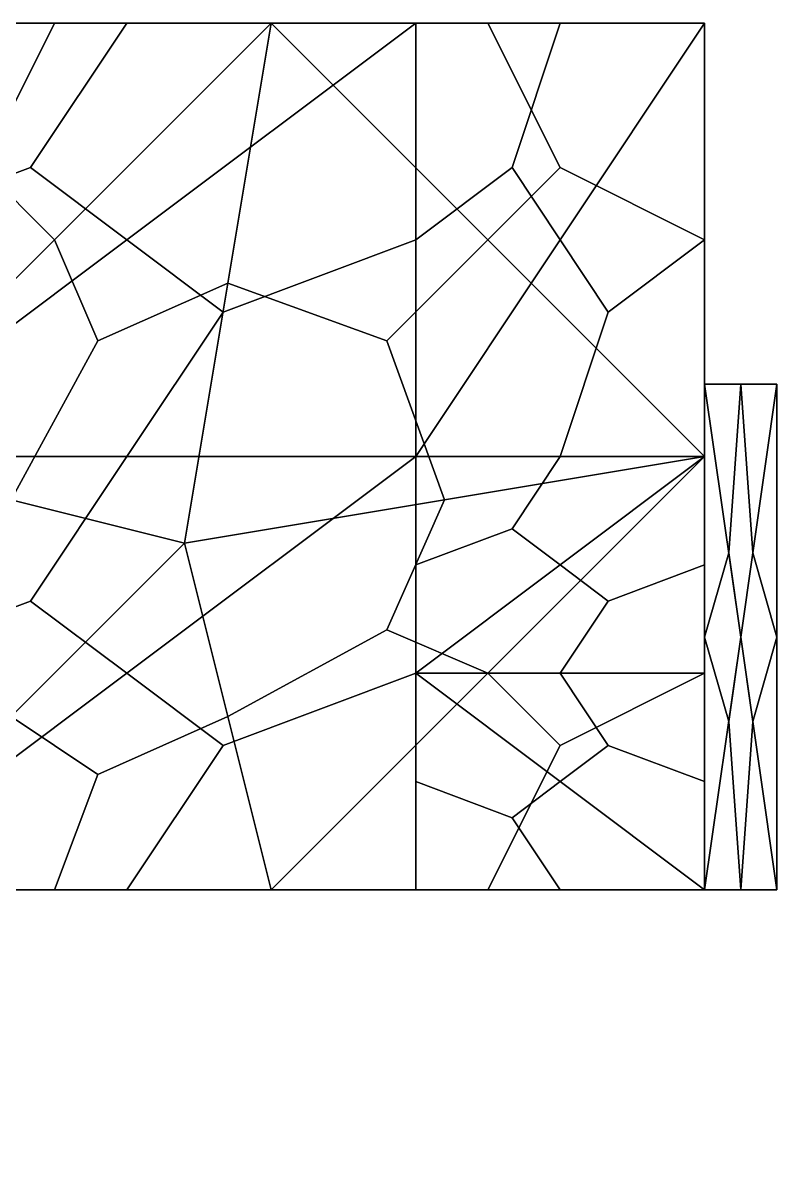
# Model space of a CAD drawing. Header units: millimetres. Extents: x -12 to 1722, y 0 to 192.
# Drawn here: x 1596.8 to 1722, y 0 to 192 of the extents above; entities that cross this region are included whole.
import ezdxf

# ---------------------------------------------------------------- set-up
doc = ezdxf.new("R2010")
doc.units = ezdxf.units.MM
doc.header["$MEASUREMENT"] = 0
doc.layers.add('Default', color=7, linetype='Continuous')

msp = doc.modelspace()

# ---------------------------------------------------------------- meshes
at = {"layer": 'Default'}
mesh = msp.add_polyface(dxfattribs=at)
corners = [(1625.14, 192, -509.07), (1595.57, 192, -491.53), (1585.71, 192, -509.69), (1595.57, 192, -527.53), (1566, 192, -417), (1566, 192, -445.5), (1592.24, 192, -445.03), (1605.35, 192, -430.55), (1566, 192, -474), (1605.35, 192, -459.05), (1634.26, 192, -334.2), (1600.13, 192, -347.1), (1588.75, 192, -370.4), (1600.13, 192, -375.6), (1566, 192, -360), (1566, 192, -388.5), (1600.13, 192, -318.6), (1588.75, 192, -332.4), (1566, 192, -303), (1566, 192, -331.5), (1566, 192, -642), (1614, 192, -642), (1622.62, 192, -618.57), (1602.93, 192, -606.86), (1637.38, 192, -263.08), (1601.69, 192, -254.54), (1589.79, 192, -270.69), (1601.69, 192, -283.04), (1566, 192, -246), (1566, 192, -274.5), (1612.54, 192, -300.09), (1639.86, 192, -571.72), (1602.93, 192, -558.86), (1590.62, 192, -586.57), (1566, 192, -546), (1566, 192, -594), (1613.79, 192, -223.69), (1602, 192, -204), (1566, 192, -162), (1566, 192, -168), (1590, 192, -166), (1602, 192, -162), (1566, 192, -174), (1602, 192, -168), (1638, 192, -162), (1610.33, 192, -542.26), (1590, 192, -194), (1566, 192, -210), (1611.95, 192, -475.72), (1614.99, 192, -398.43), (1566, 120, -642), (1614, 120, -642), (1630, 144, -642), (1614, 156, -642), (1602, 156, -162), (1590, 168, -162), (1602, 192, -162), (1566, 120, -162), (1566, 156, -162), (1609.2, 139.2, -162), (1594.8, 112.8, -162), (1566, 156, -642), (1598, 168, -642), (1614, 192, -642)]
mesh.append_faces([[corners[k] for k in face] for face in [(0, 1, 2, 3), (4, 5, 6, 7), (8, 9, 6, 5), (10, 11, 12, 13), (14, 15, 12, 11), (4, 13, 12, 15), (10, 16, 17, 11), (18, 19, 17, 16), (14, 11, 17, 19), (20, 21, 22, 23), (24, 25, 26, 27), (28, 29, 26, 25), (18, 27, 26, 29), (18, 16, 30, 27), (31, 32, 33, 23), (34, 35, 33, 32), (20, 23, 33, 35), (28, 25, 36, 37), (38, 39, 40, 41), (42, 43, 40, 39), (44, 41, 40, 43), (34, 32, 45, 3), (44, 43, 46, 37), (42, 47, 46, 43), (28, 37, 46, 47), (8, 1, 48, 9), (4, 7, 49, 13), (50, 51, 52, 53), (44, 54, 55, 56), (57, 58, 55, 54), (38, 56, 55, 58), (57, 54, 59, 60), (20, 61, 62, 63), (50, 53, 62, 61)]])
mesh = msp.add_polyface(dxfattribs=at)
corners = [(1644.71, 192, -444.1), (1605.35, 192, -430.55), (1592.24, 192, -445.03), (1605.35, 192, -459.05), (1625.14, 192, -509.07), (1667.57, 192, -509.91), (1659.95, 192, -487.97), (1634.92, 192, -476.58), (1677.35, 192, -477.42), (1639.86, 192, -571.72), (1602.93, 192, -606.86), (1622.62, 192, -618.57), (1650.93, 192, -606.86), (1662, 192, -642), (1614, 192, -642), (1638, 192, -162), (1637.69, 192, -212.54), (1661.79, 192, -218.94), (1674, 192, -196.88), (1637.38, 192, -263.08), (1673.69, 192, -247.41), (1634.26, 192, -334.2), (1635.82, 192, -298.64), (1612.54, 192, -300.09), (1600.13, 192, -318.6), (1601.69, 192, -283.04), (1632.5, 192, -540.39), (1658.33, 192, -530.51), (1674.93, 192, -541.23), (1602, 192, -204), (1613.79, 192, -223.69), (1601.69, 192, -254.54), (1670.62, 192, -598.07), (1674.93, 192, -576.11), (1672.13, 192, -317.85), (1660.54, 192, -299.59), (1673.69, 192, -282.29), (1677.35, 192, -407.67), (1662.99, 192, -383.18), (1639.48, 192, -389.15), (1672.13, 192, -352.73), (1595.57, 192, -527.53), (1610.33, 192, -542.26), (1602.93, 192, -558.86), (1611.95, 192, -475.72), (1595.57, 192, -491.53), (1600.13, 192, -375.6), (1614.99, 192, -398.43), (1623.6, 105.6, -162), (1630.8, 148.8, -162), (1657.2, 139.2, -162), (1666.8, 112.8, -162), (1674, 156, -162), (1662, 120, -642), (1662, 156, -642), (1630, 144, -642), (1614, 120, -642), (1614, 156, -642), (1662, 120, -681), (1662, 144, -694), (1662, 156, -681), (1662, 120, -720), (1662, 156, -720), (1662, 192, -720), (1609.2, 139.2, -162), (1602, 156, -162), (1594.8, 112.8, -162), (1614, 192, -642), (1598, 168, -642)]
mesh.append_faces([[corners[k] for k in face] for face in [(0, 1, 2, 3), (4, 5, 6, 7), (0, 7, 6, 8), (9, 10, 11, 12), (13, 12, 11, 14), (15, 16, 17, 18), (19, 20, 17, 16), (21, 22, 23, 24), (19, 25, 23, 22), (4, 26, 27, 5), (9, 28, 27, 26), (15, 29, 30, 16), (19, 16, 30, 31), (9, 12, 32, 33), (21, 34, 35, 22), (19, 22, 35, 36), (0, 37, 38, 39), (21, 39, 38, 40), (4, 41, 42, 26), (9, 26, 42, 43), (0, 3, 44, 7), (4, 7, 44, 45), (21, 46, 47, 39), (0, 39, 47, 1), (48, 49, 50, 51), (15, 52, 50, 49), (53, 54, 55, 56), (13, 57, 55, 54), (53, 58, 59, 60), (61, 62, 59, 58), (63, 60, 59, 62), (15, 49, 64, 65), (48, 66, 64, 49), (13, 67, 68, 57)]])
mesh = msp.add_polyface(dxfattribs=at)
corners = [(1710, 192, -301.5), (1672.13, 192, -317.85), (1684.75, 192, -335.65), (1710, 192, -336.38), (1634.26, 192, -334.2), (1672.13, 192, -352.73), (1710, 192, -371.25), (1662, 192, -720), (1686, 192, -685.12), (1678, 192, -670.75), (1662, 192, -681), (1710, 192, -650.25), (1686, 192, -646.12), (1662, 192, -642), (1677.35, 192, -407.67), (1688.24, 192, -418.78), (1710, 192, -406.12), (1644.71, 192, -444.1), (1677.35, 192, -442.55), (1710, 192, -441), (1694, 192, -696.75), (1710, 192, -685.12), (1686, 192, -720), (1710, 192, -720), (1710, 192, -510.75), (1677.35, 192, -477.42), (1659.95, 192, -487.97), (1667.57, 192, -509.91), (1710, 192, -231.75), (1674, 192, -196.88), (1661.79, 192, -218.94), (1673.69, 192, -247.41), (1685.79, 192, -265.44), (1710, 192, -266.62), (1637.38, 192, -263.08), (1673.69, 192, -282.29), (1658.33, 192, -530.51), (1674.93, 192, -541.23), (1710, 192, -580.5), (1674.93, 192, -576.11), (1670.62, 192, -598.07), (1686, 192, -611.25), (1650.93, 192, -606.86), (1710, 192, -162), (1674, 192, -162), (1686, 192, -185.25), (1710, 192, -196.88), (1638, 192, -162), (1660.54, 192, -299.59), (1662.99, 192, -383.18), (1688.24, 192, -465.28), (1710, 192, -475.88), (1694, 192, -624.25), (1710, 192, -615.38), (1710, 192, -545.62), (1686.62, 192, -554.32), (1639.86, 192, -571.72)]
mesh.append_faces([[corners[k] for k in face] for face in [(0, 1, 2, 3), (4, 5, 2, 1), (6, 3, 2, 5), (7, 8, 9, 10), (11, 12, 9, 8), (13, 10, 9, 12), (6, 14, 15, 16), (17, 18, 15, 14), (19, 16, 15, 18), (11, 8, 20, 21), (7, 22, 20, 8), (23, 21, 20, 22), (24, 25, 26, 27), (28, 29, 30, 31), (28, 31, 32, 33), (34, 35, 32, 31), (0, 33, 32, 35), (24, 27, 36, 37), (38, 39, 40, 41), (13, 41, 40, 42), (43, 44, 45, 46), (47, 29, 45, 44), (28, 46, 45, 29), (0, 35, 48, 1), (6, 5, 49, 14), (17, 25, 50, 18), (24, 51, 50, 25), (19, 18, 50, 51), (13, 12, 52, 41), (11, 53, 52, 12), (38, 41, 52, 53), (38, 54, 55, 39), (24, 37, 55, 54), (56, 39, 55, 37)]])
mesh = msp.add_polyface(dxfattribs=at)
corners = [(1710, 120, -720), (1686, 120, -720), (1678, 108, -707), (1686, 102, -700.5), (1662, 120, -720), (1662, 102, -700.5), (1710, 120, -162), (1666.8, 112.8, -162), (1657.2, 139.2, -162), (1674, 156, -162), (1710, 116.57, -621.96), (1710, 154.29, -601.23), (1710, 166.86, -617.57), (1710, 154.29, -636.11), (1710, 192, -580.5), (1710, 192, -615.38), (1710, 192, -650.25), (1710, 132, -240), (1710, 132, -285), (1710, 118, -285), (1710, 111, -262.5), (1710, 132, -330), (1710, 111, -307.5), (1710, 192, -510.75), (1710, 162, -525.38), (1710, 152, -510.25), (1710, 162, -495.38), (1710, 132, -540), (1710, 132, -510), (1710, 132, -480), (1662, 192, -720), (1662, 156, -720), (1678, 168, -720), (1686, 192, -720), (1686, 156, -720), (1710, 192, -720), (1710, 162, -235.88), (1710, 172, -257.75), (1710, 162, -270.75), (1710, 192, -231.75), (1710, 192, -266.62), (1710, 192, -301.5), (1710, 152, -290.5), (1710, 162, -315.75), (1710, 192, -441), (1710, 192, -475.88), (1710, 172, -477.25), (1710, 162, -460.5), (1694, 144, -720), (1710, 156, -720), (1662, 120, -642), (1662, 102, -661.5), (1662, 108, -681), (1662, 120, -681), (1662, 156, -681), (1662, 168, -668), (1662, 156, -642), (1662, 192, -681), (1662, 192, -642), (1686, 168, -162), (1710, 156, -162), (1638, 192, -162), (1674, 192, -162), (1710, 192, -162)]
mesh.append_faces([[corners[k] for k in face] for face in [(0, 1, 2, 3), (4, 5, 2, 1), (6, 7, 8, 9), (10, 11, 12, 13), (14, 15, 12, 11), (16, 13, 12, 15), (17, 18, 19, 20), (21, 22, 19, 18), (23, 24, 25, 26), (27, 28, 25, 24), (29, 26, 25, 28), (30, 31, 32, 33), (4, 34, 32, 31), (35, 33, 32, 34), (17, 36, 37, 38), (39, 40, 37, 36), (41, 38, 37, 40), (17, 38, 42, 18), (41, 43, 42, 38), (21, 18, 42, 43), (44, 45, 46, 47), (23, 26, 46, 45), (29, 47, 46, 26), (35, 34, 48, 49), (4, 1, 48, 34), (0, 49, 48, 1), (50, 51, 52, 53), (4, 53, 52, 5), (50, 54, 55, 56), (30, 57, 55, 54), (58, 56, 55, 57), (6, 9, 59, 60), (61, 62, 59, 9), (63, 60, 59, 62)]])
mesh = msp.add_polyface(dxfattribs=at)
corners = [(1710, 132, -330), (1710, 162, -315.75), (1710, 172, -334.25), (1710, 162, -350.62), (1710, 192, -301.5), (1710, 192, -336.38), (1710, 192, -371.25), (1710, 192, -441), (1710, 162, -460.5), (1710, 152, -437), (1710, 162, -415.5), (1710, 132, -480), (1710, 132, -435), (1710, 132, -390), (1710, 192, -231.75), (1710, 162, -205.88), (1710, 172, -191.25), (1710, 192, -196.88), (1710, 132, -180), (1710, 162, -171), (1710, 192, -162), (1710, 120, -720), (1710, 118.29, -670.98), (1710, 142.86, -664.07), (1710, 156, -685.12), (1710, 116.57, -621.96), (1710, 154.29, -636.11), (1710, 192, -650.25), (1710, 120, -162), (1710, 156, -162), (1710, 148, -168), (1710, 126, -171), (1710, 172, -400.75), (1710, 192, -406.12), (1710, 162, -380.62), (1710, 192, -510.75), (1710, 192, -545.62), (1710, 172, -543.75), (1710, 162, -525.38), (1710, 192, -580.5), (1710, 162, -560.25), (1710, 132, -540), (1710, 132, -360), (1710, 152, -363.75), (1710, 146.86, -580.82), (1710, 124.29, -580.98), (1710, 154.29, -601.23), (1710, 132, -240), (1710, 132, -210), (1710, 152, -217.25), (1710, 162, -235.88), (1710, 168, -696.75), (1710, 156, -720), (1710, 192, -685.12), (1710, 192, -720), (1722, 132, -180), (1716, 132, -180), (1718, 132, -200), (1722, 132, -210)]
mesh.append_faces([[corners[k] for k in face] for face in [(0, 1, 2, 3), (4, 5, 2, 1), (6, 3, 2, 5), (7, 8, 9, 10), (11, 12, 9, 8), (13, 10, 9, 12), (14, 15, 16, 17), (18, 19, 16, 15), (20, 17, 16, 19), (21, 22, 23, 24), (25, 26, 23, 22), (27, 24, 23, 26), (28, 29, 30, 31), (20, 19, 30, 29), (18, 31, 30, 19), (7, 10, 32, 33), (13, 34, 32, 10), (6, 33, 32, 34), (35, 36, 37, 38), (39, 40, 37, 36), (41, 38, 37, 40), (13, 42, 43, 34), (0, 3, 43, 42), (6, 34, 43, 3), (41, 40, 44, 45), (39, 46, 44, 40), (25, 45, 44, 46), (47, 48, 49, 50), (18, 15, 49, 48), (14, 50, 49, 15), (21, 24, 51, 52), (27, 53, 51, 24), (54, 52, 51, 53), (55, 56, 57, 58)]])
mesh = msp.add_polyface(dxfattribs=at)
corners = [(1710, 84, -681), (1710, 102, -700.5), (1694, 96, -694), (1686, 84, -681), (1710, 120, -720), (1686, 102, -700.5), (1662, 84, -681), (1678, 108, -707), (1662, 102, -700.5), (1694, 72, -668), (1710, 66, -661.5), (1686, 66, -661.5), (1662, 66, -661.5), (1678, 60, -655), (1710, 90, -285), (1710, 111, -262.5), (1710, 118, -285), (1710, 111, -307.5), (1710, 48, -480), (1710, 48, -435), (1710, 76, -450), (1710, 90, -480), (1710, 48, -390), (1710, 90, -435), (1710, 132, -480), (1710, 120, -162), (1674, 84, -162), (1657.2, 91.2, -162), (1666.8, 112.8, -162), (1710, 116.57, -621.96), (1710, 82.29, -631.98), (1710, 70.86, -601.32), (1710, 82.29, -580.98), (1710, 84, -162), (1686, 72, -162), (1710, 98.86, -567.32), (1710, 124.29, -580.98), (1710, 48, -540), (1710, 90, -540), (1710, 48, -180), (1710, 84, -171), (1710, 100, -174), (1710, 90, -180), (1710, 126, -171), (1710, 90, -390), (1710, 104, -420), (1710, 69, -307.5), (1710, 62, -285), (1710, 69, -262.5), (1710, 100.29, -651.48), (1710, 106.86, -674.32), (1710, 118.29, -670.98), (1710, 48, -330), (1710, 90, -315), (1710, 90, -330), (1710, 132, -330), (1710, 48, -171), (1710, 72, -168), (1710, 48, -162), (1710, 90, -255), (1710, 48, -240), (1710, 90, -240), (1710, 132, -240), (1710, 48, -642), (1710, 82.86, -648.32)]
mesh.append_faces([[corners[k] for k in face] for face in [(0, 1, 2, 3), (4, 5, 2, 1), (6, 3, 2, 5), (6, 5, 7, 8), (0, 3, 9, 10), (6, 11, 9, 3), (6, 12, 13, 11), (14, 15, 16, 17), (18, 19, 20, 21), (22, 23, 20, 19), (24, 21, 20, 23), (25, 26, 27, 28), (29, 30, 31, 32), (25, 33, 34, 26), (29, 32, 35, 36), (37, 38, 35, 32), (39, 40, 41, 42), (25, 43, 41, 40), (22, 44, 45, 23), (14, 46, 47, 48), (0, 49, 50, 1), (29, 51, 50, 49), (52, 46, 53, 54), (14, 17, 53, 46), (55, 54, 53, 17), (39, 56, 57, 40), (58, 33, 57, 56), (25, 40, 57, 33), (14, 48, 59, 15), (60, 61, 59, 48), (62, 15, 59, 61), (63, 30, 64, 10), (29, 49, 64, 30), (0, 10, 64, 49)]])
mesh = msp.add_polyface(dxfattribs=at)
corners = [(1722, 90, -483), (1722, 108, -495), (1722, 102, -499), (1722, 90, -495), (1722, 90, -507), (1722, 108, -507), (1722, 90, -213), (1722, 108, -225), (1722, 102, -229), (1722, 90, -225), (1722, 90, -237), (1722, 108, -237), (1722, 90, -513), (1722, 108, -525), (1722, 102, -529), (1722, 90, -525), (1722, 90, -537), (1722, 108, -537), (1722, 90, -183), (1722, 108, -195), (1722, 102, -199), (1722, 90, -195), (1722, 90, -207), (1722, 108, -207), (1722, 90, -333), (1722, 108, -345), (1722, 102, -349), (1722, 90, -345), (1722, 90, -357), (1722, 108, -357), (1722, 90, -363), (1722, 108, -375), (1722, 102, -379), (1722, 90, -375), (1722, 90, -387), (1722, 108, -387), (1722, 69, -481.5), (1722, 90, -481), (1722, 111, -481.5), (1722, 111, -238.5), (1722, 90, -239), (1722, 69, -238.5), (1722, 69, -331.5), (1722, 90, -331), (1722, 111, -331.5), (1722, 111, -538.5), (1722, 90, -539), (1722, 69, -538.5), (1722, 69, -181.5), (1722, 90, -181), (1722, 111, -181.5), (1722, 76, -190), (1722, 69, -193.5), (1722, 76, -230), (1722, 69, -226.5), (1722, 111, -388.5), (1722, 90, -389), (1722, 69, -388.5), (1710, 48, -180), (1710, 90, -180), (1714, 104, -180), (1716, 90, -180), (1710, 48, -390), (1716, 90, -390), (1714, 104, -390), (1710, 90, -390), (1722, 132, -330), (1722, 90, -330), (1718, 76, -330), (1716, 90, -330), (1722, 132, -480), (1722, 90, -480), (1718, 76, -480), (1716, 90, -480), (1722, 48, -540), (1722, 90, -540), (1718, 104, -540), (1716, 90, -540), (1722, 132, -240), (1716, 90, -240), (1718, 76, -240), (1722, 90, -240), (1710, 48, -330), (1710, 90, -330), (1714, 104, -330), (1722, 132, -390), (1718, 76, -390), (1722, 90, -390), (1710, 48, -480), (1710, 90, -480), (1714, 104, -480), (1710, 48, -240), (1714, 104, -240), (1710, 90, -240), (1722, 132, -180), (1722, 90, -180), (1718, 76, -180), (1710, 132, -540), (1710, 90, -540), (1714, 76, -540)]
mesh.append_faces([[corners[k] for k in face] for face in [(0, 1, 2, 3), (4, 3, 2, 5), (6, 7, 8, 9), (10, 9, 8, 11), (12, 13, 14, 15), (16, 15, 14, 17), (18, 19, 20, 21), (22, 21, 20, 23), (24, 25, 26, 27), (28, 27, 26, 29), (30, 31, 32, 33), (34, 33, 32, 35), (0, 36, 37, 38), (10, 39, 40, 41), (24, 42, 43, 44), (16, 45, 46, 47), (18, 48, 49, 50), (18, 21, 51, 48), (22, 52, 51, 21), (6, 9, 53, 54), (10, 41, 53, 9), (34, 55, 56, 57), (58, 59, 60, 61), (62, 63, 64, 65), (66, 67, 68, 69), (70, 71, 72, 73), (74, 75, 76, 77), (78, 79, 80, 81), (82, 83, 84, 69), (85, 63, 86, 87), (88, 89, 90, 73), (91, 79, 92, 93), (94, 95, 96, 61), (97, 98, 99, 77)]])
mesh = msp.add_polyface(dxfattribs=at)
corners = [(1722, 126, -507), (1722, 108, -495), (1722, 114, -491), (1722, 126, -495), (1722, 126, -483), (1722, 108, -483), (1722, 126, -237), (1722, 108, -225), (1722, 114, -221), (1722, 126, -225), (1722, 126, -213), (1722, 108, -213), (1722, 126, -207), (1722, 108, -195), (1722, 114, -191), (1722, 126, -195), (1722, 126, -183), (1722, 108, -183), (1722, 126, -357), (1722, 108, -345), (1722, 114, -341), (1722, 126, -345), (1722, 126, -333), (1722, 108, -333), (1722, 126, -537), (1722, 108, -525), (1722, 114, -521), (1722, 126, -525), (1722, 126, -513), (1722, 108, -513), (1722, 126, -387), (1722, 108, -375), (1722, 114, -371), (1722, 126, -375), (1722, 126, -363), (1722, 108, -363), (1722, 126, -360), (1722, 114, -359), (1722, 108, -357), (1722, 108, -360), (1722, 126, -210), (1722, 114, -209), (1722, 108, -207), (1722, 102, -361), (1722, 102, -211), (1722, 108, -210), (1710, 132, -540), (1710, 124.29, -580.98), (1710, 98.86, -567.32), (1710, 90, -540), (1710, 132, -180), (1710, 90, -180), (1710, 100, -174), (1710, 126, -171), (1710, 132, -390), (1710, 132, -435), (1710, 104, -420), (1710, 90, -390), (1710, 132, -480), (1710, 90, -435), (1710, 120, -720), (1710, 102, -700.5), (1710, 106.86, -674.32), (1710, 118.29, -670.98), (1722, 132, -180), (1716, 90, -180), (1714, 104, -180), (1716, 132, -180), (1722, 132, -390), (1716, 132, -390), (1714, 104, -390), (1716, 90, -390), (1716, 90, -540), (1718, 104, -540), (1716, 132, -540), (1722, 132, -540), (1722, 90, -540), (1710, 132, -330), (1716, 132, -330), (1714, 104, -330), (1710, 90, -330), (1722, 132, -330), (1716, 90, -330), (1722, 132, -480), (1716, 90, -480), (1714, 104, -480), (1716, 132, -480), (1710, 90, -480), (1710, 132, -240), (1710, 90, -240), (1714, 104, -240), (1716, 132, -240), (1722, 132, -240), (1716, 90, -240)]
mesh.append_faces([[corners[k] for k in face] for face in [(0, 1, 2, 3), (4, 3, 2, 5), (6, 7, 8, 9), (10, 9, 8, 11), (12, 13, 14, 15), (16, 15, 14, 17), (18, 19, 20, 21), (22, 21, 20, 23), (24, 25, 26, 27), (28, 27, 26, 29), (30, 31, 32, 33), (34, 33, 32, 35), (18, 36, 37, 38), (34, 39, 37, 36), (12, 40, 41, 42), (34, 35, 43, 39), (10, 11, 44, 45), (46, 47, 48, 49), (50, 51, 52, 53), (54, 55, 56, 57), (58, 59, 56, 55), (60, 61, 62, 63), (64, 65, 66, 67), (50, 67, 66, 51), (68, 69, 70, 71), (54, 57, 70, 69), (46, 72, 73, 74), (75, 74, 73, 76), (77, 78, 79, 80), (81, 82, 79, 78), (83, 84, 85, 86), (58, 86, 85, 87), (88, 89, 90, 91), (92, 91, 90, 93)]])
mesh = msp.add_polyface(dxfattribs=at)
corners = [(1722, 132, -480), (1722, 129, -493.5), (1722, 128, -490), (1722, 129, -481.5), (1722, 132, -330), (1722, 129, -343.5), (1722, 128, -340), (1722, 129, -331.5), (1722, 132, -360), (1722, 130, -359), (1722, 132, -390), (1722, 129, -373.5), (1722, 132, -540), (1722, 129, -538.5), (1722, 128, -530), (1722, 129, -526.5), (1722, 128, -520), (1722, 129, -523.5), (1722, 129, -388.5), (1722, 128, -380), (1722, 129, -376.5), (1722, 126, -207), (1722, 129, -193.5), (1722, 130, -209), (1722, 129, -223.5), (1722, 132, -180), (1722, 132, -210), (1722, 132, -240), (1722, 129, -238.5), (1722, 128, -230), (1722, 129, -226.5), (1722, 128, -370), (1722, 128, -190), (1722, 129, -181.5), (1722, 128, -220), (1722, 126, -507), (1722, 130, -509), (1722, 132, -510), (1716, 132, -510), (1714, 132, -520), (1716, 132, -540), (1710, 132, -480), (1710, 132, -510), (1710, 132, -540), (1718, 132, -500), (1716, 132, -480), (1722, 132, -510), (1716, 132, -360), (1714, 132, -370), (1716, 132, -390), (1710, 132, -330), (1710, 132, -360), (1710, 132, -390), (1716, 132, -210), (1714, 132, -220), (1716, 132, -240), (1710, 132, -180), (1710, 132, -210), (1710, 132, -240), (1718, 132, -350), (1716, 132, -330), (1722, 132, -360), (1718, 132, -200), (1716, 132, -180), (1722, 132, -210)]
mesh.append_faces([[corners[k] for k in face] for face in [(0, 1, 2, 3), (4, 5, 6, 7), (4, 8, 9, 5), (10, 11, 9, 8), (12, 13, 14, 15), (12, 15, 16, 17), (10, 18, 19, 20), (21, 22, 23, 24), (25, 26, 23, 22), (27, 24, 23, 26), (27, 28, 29, 30), (10, 20, 31, 11), (25, 22, 32, 33), (27, 30, 34, 24), (35, 1, 36, 17), (0, 37, 36, 1), (12, 17, 36, 37), (12, 38, 39, 40), (41, 42, 39, 38), (43, 40, 39, 42), (41, 38, 44, 45), (12, 46, 44, 38), (0, 45, 44, 46), (10, 47, 48, 49), (50, 51, 48, 47), (52, 49, 48, 51), (27, 53, 54, 55), (56, 57, 54, 53), (58, 55, 54, 57), (50, 47, 59, 60), (10, 61, 59, 47), (4, 60, 59, 61), (56, 53, 62, 63), (27, 64, 62, 53)]])
mesh = msp.add_polyface(dxfattribs=at)
corners = [(1722, 90, -483), (1722, 108, -483), (1722, 114, -491), (1722, 108, -495), (1722, 90, -213), (1722, 108, -213), (1722, 114, -221), (1722, 108, -225), (1722, 90, -183), (1722, 108, -183), (1722, 114, -191), (1722, 108, -195), (1722, 126, -507), (1722, 108, -507), (1722, 102, -499), (1722, 90, -333), (1722, 108, -333), (1722, 114, -341), (1722, 108, -345), (1722, 126, -237), (1722, 108, -237), (1722, 102, -229), (1722, 126, -537), (1722, 108, -537), (1722, 102, -529), (1722, 108, -525), (1722, 126, -207), (1722, 108, -207), (1722, 102, -199), (1722, 126, -357), (1722, 108, -357), (1722, 102, -349), (1722, 90, -513), (1722, 108, -513), (1722, 114, -521), (1722, 126, -387), (1722, 108, -387), (1722, 102, -379), (1722, 108, -375), (1722, 90, -363), (1722, 108, -363), (1722, 114, -371), (1722, 132, -480), (1722, 111, -481.5), (1722, 90, -481), (1722, 90, -480), (1722, 111, -181.5), (1722, 116, -182), (1722, 90, -357), (1722, 114, -359), (1722, 108, -360), (1722, 90, -537), (1722, 116, -538), (1722, 111, -538.5), (1722, 132, -240), (1722, 90, -240), (1722, 90, -239), (1722, 111, -238.5), (1722, 132, -330), (1722, 111, -331.5), (1722, 90, -331), (1722, 90, -330), (1722, 116, -482), (1722, 132, -540), (1722, 90, -540), (1722, 90, -539), (1722, 90, -237), (1722, 116, -238), (1722, 90, -510), (1722, 102, -511), (1722, 90, -507), (1722, 108, -510), (1722, 126, -513), (1722, 132, -180), (1722, 90, -181), (1722, 90, -180), (1722, 90, -207), (1722, 114, -209), (1722, 108, -210), (1722, 116, -332), (1722, 90, -387), (1722, 116, -388), (1722, 111, -388.5), (1722, 114, -509), (1722, 90, -360), (1722, 102, -361), (1722, 90, -210), (1722, 102, -211), (1722, 132, -390), (1722, 90, -390), (1722, 90, -389)]
mesh.append_faces([[corners[k] for k in face] for face in [(0, 1, 2, 3), (4, 5, 6, 7), (8, 9, 10, 11), (12, 13, 14, 3), (15, 16, 17, 18), (19, 20, 21, 7), (22, 23, 24, 25), (26, 27, 28, 11), (29, 30, 31, 18), (32, 33, 34, 25), (35, 36, 37, 38), (39, 40, 41, 38), (42, 43, 44, 45), (8, 46, 47, 9), (48, 30, 49, 50), (51, 23, 52, 53), (54, 55, 56, 57), (58, 59, 60, 61), (0, 43, 62, 1), (63, 64, 65, 53), (66, 20, 67, 57), (32, 68, 69, 33), (70, 71, 69, 68), (72, 33, 69, 71), (73, 46, 74, 75), (76, 27, 77, 78), (15, 59, 79, 16), (80, 36, 81, 82), (70, 13, 83, 71), (39, 84, 85, 40), (48, 50, 85, 84), (4, 86, 87, 5), (76, 78, 87, 86), (88, 89, 90, 82)]])
mesh = msp.add_polyface(dxfattribs=at)
corners = [(1722, 132, -180), (1722, 129, -181.5), (1722, 116, -182), (1722, 111, -181.5), (1722, 126, -183), (1722, 108, -183), (1722, 126, -507), (1722, 126, -495), (1722, 128, -490), (1722, 129, -493.5), (1722, 126, -483), (1722, 129, -481.5), (1722, 126, -357), (1722, 126, -345), (1722, 128, -340), (1722, 129, -343.5), (1722, 126, -333), (1722, 129, -331.5), (1722, 132, -540), (1722, 111, -538.5), (1722, 116, -538), (1722, 129, -538.5), (1722, 126, -537), (1722, 108, -537), (1722, 130, -359), (1722, 129, -373.5), (1722, 126, -513), (1722, 129, -526.5), (1722, 128, -530), (1722, 126, -525), (1722, 132, -480), (1722, 116, -482), (1722, 111, -481.5), (1722, 108, -483), (1722, 129, -523.5), (1722, 128, -520), (1722, 126, -510), (1722, 126, -363), (1722, 129, -376.5), (1722, 128, -380), (1722, 126, -375), (1722, 126, -387), (1722, 129, -388.5), (1722, 126, -213), (1722, 129, -226.5), (1722, 128, -230), (1722, 126, -225), (1722, 126, -237), (1722, 129, -238.5), (1722, 116, -238), (1722, 108, -237), (1722, 132, -240), (1722, 111, -238.5), (1722, 108, -210), (1722, 114, -209), (1722, 126, -210), (1722, 132, -330), (1722, 116, -332), (1722, 111, -331.5), (1722, 108, -333), (1722, 128, -370), (1722, 126, -360), (1722, 132, -390), (1722, 111, -388.5), (1722, 116, -388), (1722, 108, -387), (1722, 126, -207), (1722, 126, -195), (1722, 128, -190), (1722, 129, -193.5), (1722, 129, -223.5), (1722, 128, -220), (1722, 114, -509), (1722, 108, -507), (1722, 108, -510)]
mesh.append_faces([[corners[k] for k in face] for face in [(0, 1, 2, 3), (4, 5, 2, 1), (6, 7, 8, 9), (10, 11, 8, 7), (12, 13, 14, 15), (16, 17, 14, 13), (18, 19, 20, 21), (22, 21, 20, 23), (12, 15, 24, 25), (26, 27, 28, 29), (22, 29, 28, 21), (30, 11, 31, 32), (10, 33, 31, 11), (6, 34, 35, 36), (26, 36, 35, 27), (37, 38, 39, 40), (41, 40, 39, 42), (43, 44, 45, 46), (47, 46, 45, 48), (47, 48, 49, 50), (51, 52, 49, 48), (43, 53, 54, 55), (56, 17, 57, 58), (16, 59, 57, 17), (12, 25, 60, 61), (37, 61, 60, 38), (62, 63, 64, 42), (41, 42, 64, 65), (66, 67, 68, 69), (4, 1, 68, 67), (66, 70, 71, 55), (43, 55, 71, 44), (6, 36, 72, 73), (26, 74, 72, 36)]])
mesh = msp.add_polyface(dxfattribs=at)
corners = [(1566, 48, -417), (1616.58, 48, -425.87), (1621.54, 48, -445.25), (1598.73, 48, -450.51), (1566, 48, -303), (1600.12, 48, -322.51), (1588.75, 48, -335.01), (1566, 48, -331.5), (1634.25, 48, -342.02), (1600.12, 48, -351.01), (1566, 48, -360), (1566, 48, -246), (1566, 48, -210), (1590, 48, -194), (1602, 48, -204), (1566, 48, -174), (1602, 48, -168), (1638, 48, -162), (1600.99, 48, -286.38), (1612.08, 48, -304.92), (1635.12, 48, -305.89), (1635.98, 48, -269.76), (1589.33, 48, -272.92), (1600.99, 48, -257.88), (1566, 48, -274.5), (1566, 48, -642), (1602.62, 48, -611.05), (1622.41, 48, -621.37), (1614, 48, -642), (1622.47, 48, -378.92), (1616.58, 48, -397.37), (1631.45, 48, -484.02), (1598.73, 48, -479.01), (1587.82, 48, -458.34), (1566, 48, -546), (1598.73, 48, -515.01), (1612.23, 48, -536.71), (1602.62, 48, -563.05), (1635.35, 48, -532.06), (1566, 48, -388.5), (1599.72, 48, -403.91), (1590.41, 48, -589.37), (1566, 48, -594), (1639.24, 48, -580.1), (1587.82, 48, -501.34), (1613.33, 48, -225.92), (1590, 48, -166), (1602, 48, -162), (1566, 48, -168), (1566, 48, -162), (1630, 72, -642), (1614, 84, -642), (1623.6, 105.6, -162), (1594.8, 76.8, -162), (1585.2, 91.2, -162), (1594.8, 112.8, -162), (1566, 120, -642), (1566, 84, -642), (1598, 96, -642), (1614, 120, -642), (1609.2, 67.2, -162), (1630.8, 76.8, -162)]
mesh.append_faces([[corners[k] for k in face] for face in [(0, 1, 2, 3), (4, 5, 6, 7), (8, 9, 6, 5), (10, 7, 6, 9), (11, 12, 13, 14), (15, 16, 13, 12), (17, 14, 13, 16), (4, 18, 19, 5), (8, 5, 19, 20), (21, 18, 22, 23), (4, 24, 22, 18), (11, 23, 22, 24), (25, 26, 27, 28), (10, 9, 29, 30), (31, 32, 33, 3), (34, 35, 36, 37), (31, 38, 36, 35), (0, 39, 40, 1), (10, 30, 40, 39), (34, 37, 41, 42), (43, 26, 41, 37), (25, 42, 41, 26), (31, 35, 44, 32), (11, 14, 45, 23), (17, 16, 46, 47), (15, 48, 46, 16), (49, 47, 46, 48), (25, 28, 50, 51), (52, 53, 54, 55), (56, 57, 58, 59), (25, 51, 58, 57), (49, 53, 60, 47), (52, 61, 60, 53), (17, 47, 60, 61)]])
mesh = msp.add_polyface(dxfattribs=at)
corners = [(1635.98, 48, -269.76), (1636.99, 48, -215.88), (1661.33, 48, -223.92), (1672.99, 48, -254.88), (1638, 48, -162), (1674, 48, -201), (1631.45, 48, -484.02), (1598.73, 48, -450.51), (1621.54, 48, -445.25), (1649.31, 48, -459.38), (1667.17, 48, -434.73), (1616.58, 48, -425.87), (1635.12, 48, -305.89), (1612.08, 48, -304.92), (1600.99, 48, -286.38), (1662, 48, -642), (1650.62, 48, -611.05), (1670.41, 48, -621.37), (1686, 48, -642), (1639.24, 48, -580.1), (1674.62, 48, -611.05), (1614, 48, -642), (1622.41, 48, -621.37), (1602.62, 48, -611.05), (1674, 48, -171), (1686, 48, -194), (1635.35, 48, -532.06), (1660.23, 48, -534.71), (1674.62, 48, -560.05), (1670.73, 48, -512.01), (1634.25, 48, -342.02), (1650.71, 48, -388.38), (1622.47, 48, -378.92), (1600.12, 48, -351.01), (1616.58, 48, -397.37), (1660.08, 48, -313.92), (1672.12, 48, -336.01), (1672.99, 48, -299.88), (1602.62, 48, -563.05), (1612.23, 48, -536.71), (1599.72, 48, -403.91), (1670.73, 48, -482.01), (1683.82, 48, -501.34), (1669.54, 48, -466.25), (1613.33, 48, -225.92), (1602, 48, -204), (1600.99, 48, -257.88), (1672.12, 48, -366.01), (1670.47, 48, -388.92), (1685.33, 48, -279.92), (1684.75, 48, -354.01), (1662, 84, -642), (1630, 72, -642), (1662, 120, -642), (1614, 84, -642), (1630.8, 76.8, -162), (1657.2, 91.2, -162), (1674, 84, -162), (1623.6, 105.6, -162), (1666.8, 112.8, -162), (1614, 120, -642), (1598, 96, -642), (1662, 84, -681), (1662, 102, -700.5), (1662, 108, -681), (1662, 102, -661.5), (1662, 84, -655), (1662, 66, -661.5)]
mesh.append_faces([[corners[k] for k in face] for face in [(0, 1, 2, 3), (4, 5, 2, 1), (6, 7, 8, 9), (10, 9, 8, 11), (0, 12, 13, 14), (15, 16, 17, 18), (19, 20, 17, 16), (15, 21, 22, 16), (19, 16, 22, 23), (4, 24, 25, 5), (19, 26, 27, 28), (6, 29, 27, 26), (30, 31, 32, 33), (10, 34, 32, 31), (30, 12, 35, 36), (0, 37, 35, 12), (19, 38, 39, 26), (10, 11, 40, 34), (6, 41, 42, 29), (6, 9, 43, 41), (4, 1, 44, 45), (0, 46, 44, 1), (30, 47, 48, 31), (0, 3, 49, 37), (30, 36, 50, 47), (15, 51, 52, 21), (53, 54, 52, 51), (4, 55, 56, 57), (58, 59, 56, 55), (53, 60, 61, 54), (62, 63, 64, 65), (62, 65, 66, 67), (53, 51, 66, 65), (15, 67, 66, 51)]])
mesh = msp.add_polyface(dxfattribs=at)
corners = [(1722, 48, -390), (1722, 69, -376.5), (1722, 76, -380), (1722, 69, -388.5), (1722, 48, -240), (1722, 48, -210), (1722, 62, -209), (1722, 69, -223.5), (1722, 48, -180), (1722, 69, -193.5), (1722, 48, -480), (1722, 69, -481.5), (1722, 76, -490), (1722, 69, -493.5), (1722, 48, -540), (1722, 48, -510), (1722, 62, -509), (1722, 69, -523.5), (1722, 48, -360), (1722, 62, -359), (1722, 69, -373.5), (1722, 48, -330), (1722, 69, -343.5), (1722, 76, -520), (1722, 69, -526.5), (1722, 69, -331.5), (1722, 76, -340), (1722, 76, -220), (1722, 69, -226.5), (1722, 76, -530), (1722, 69, -538.5), (1722, 76, -370), (1722, 69, -181.5), (1722, 76, -190), (1722, 76, -230), (1722, 69, -238.5), (1710, 48, -330), (1716, 48, -360), (1714, 48, -370), (1710, 48, -360), (1716, 48, -390), (1710, 48, -390), (1716, 48, -540), (1714, 48, -520), (1716, 48, -510), (1710, 48, -540), (1710, 48, -510), (1710, 48, -480), (1716, 48, -330), (1718, 48, -350), (1722, 48, -360), (1716, 48, -240), (1714, 48, -220), (1716, 48, -210), (1710, 48, -240), (1710, 48, -210), (1710, 48, -180), (1718, 48, -500), (1722, 48, -510), (1716, 48, -480), (1718, 48, -200), (1722, 48, -210), (1716, 48, -180), (1718, 76, -330), (1722, 90, -330)]
mesh.append_faces([[corners[k] for k in face] for face in [(0, 1, 2, 3), (4, 5, 6, 7), (8, 9, 6, 5), (10, 11, 12, 13), (14, 15, 16, 17), (10, 13, 16, 15), (0, 18, 19, 20), (21, 22, 19, 18), (14, 17, 23, 24), (21, 25, 26, 22), (4, 7, 27, 28), (14, 24, 29, 30), (0, 20, 31, 1), (8, 32, 33, 9), (4, 28, 34, 35), (36, 37, 38, 39), (0, 40, 38, 37), (41, 39, 38, 40), (14, 42, 43, 44), (45, 46, 43, 42), (47, 44, 43, 46), (36, 48, 49, 37), (21, 50, 49, 48), (0, 37, 49, 50), (4, 51, 52, 53), (54, 55, 52, 51), (56, 53, 52, 55), (14, 44, 57, 58), (47, 59, 57, 44), (10, 58, 57, 59), (4, 53, 60, 61), (56, 62, 60, 53), (8, 61, 60, 62), (21, 48, 63, 64)]])
mesh = msp.add_polyface(dxfattribs=at)
corners = [(1722, 90, -363), (1722, 90, -375), (1722, 76, -380), (1722, 69, -376.5), (1722, 90, -387), (1722, 69, -388.5), (1722, 48, -480), (1722, 90, -480), (1722, 90, -481), (1722, 69, -481.5), (1722, 90, -207), (1722, 69, -223.5), (1722, 62, -209), (1722, 69, -193.5), (1722, 90, -483), (1722, 90, -495), (1722, 76, -490), (1722, 90, -507), (1722, 69, -493.5), (1722, 69, -523.5), (1722, 62, -509), (1722, 48, -240), (1722, 69, -238.5), (1722, 90, -239), (1722, 90, -240), (1722, 90, -357), (1722, 69, -373.5), (1722, 62, -359), (1722, 69, -343.5), (1722, 48, -330), (1722, 90, -330), (1722, 90, -331), (1722, 69, -331.5), (1722, 48, -540), (1722, 69, -538.5), (1722, 90, -539), (1722, 90, -540), (1722, 90, -510), (1722, 76, -520), (1722, 90, -513), (1722, 69, -526.5), (1722, 76, -340), (1722, 90, -345), (1722, 90, -333), (1722, 48, -180), (1722, 90, -180), (1722, 90, -181), (1722, 69, -181.5), (1722, 90, -210), (1722, 76, -220), (1722, 90, -213), (1722, 69, -226.5), (1722, 90, -525), (1722, 76, -530), (1722, 90, -537), (1722, 90, -360), (1722, 76, -370), (1722, 48, -390), (1722, 90, -389), (1722, 90, -390), (1710, 48, -330), (1716, 90, -330), (1718, 76, -330), (1716, 48, -330), (1710, 48, -480), (1716, 90, -480), (1718, 76, -480), (1716, 48, -480), (1722, 90, -480), (1710, 48, -240), (1716, 48, -240), (1718, 76, -240), (1716, 90, -240), (1722, 90, -240), (1710, 48, -390), (1716, 48, -390), (1718, 76, -390), (1716, 90, -390), (1722, 90, -390), (1710, 48, -180), (1716, 90, -180), (1718, 76, -180), (1716, 48, -180), (1722, 90, -180), (1716, 90, -540), (1714, 76, -540), (1716, 48, -540), (1710, 48, -540), (1710, 90, -540)]
mesh.append_faces([[corners[k] for k in face] for face in [(0, 1, 2, 3), (4, 5, 2, 1), (6, 7, 8, 9), (10, 11, 12, 13), (14, 15, 16, 9), (17, 18, 16, 15), (17, 19, 20, 18), (21, 22, 23, 24), (25, 26, 27, 28), (29, 30, 31, 32), (33, 34, 35, 36), (17, 37, 38, 19), (39, 40, 38, 37), (25, 28, 41, 42), (43, 42, 41, 32), (44, 45, 46, 47), (10, 48, 49, 11), (50, 51, 49, 48), (39, 52, 53, 40), (54, 34, 53, 52), (25, 55, 56, 26), (0, 3, 56, 55), (57, 5, 58, 59), (60, 61, 62, 63), (64, 65, 66, 67), (6, 67, 66, 68), (69, 70, 71, 72), (21, 73, 71, 70), (74, 75, 76, 77), (57, 78, 76, 75), (79, 80, 81, 82), (44, 82, 81, 83), (33, 84, 85, 86), (87, 86, 85, 88)]])
mesh = msp.add_polyface(dxfattribs=at)
corners = [(1710, 48, -240), (1672.99, 48, -254.88), (1661.33, 48, -223.92), (1674, 48, -201), (1710, 48, -642), (1674.62, 48, -611.05), (1686.41, 48, -587.37), (1710, 48, -591), (1639.24, 48, -580.1), (1674.62, 48, -560.05), (1710, 48, -540), (1710, 48, -390), (1710, 48, -435), (1695.72, 48, -434.91), (1688.58, 48, -412.37), (1710, 48, -480), (1688.58, 48, -457.37), (1667.17, 48, -434.73), (1686, 48, -642), (1670.41, 48, -621.37), (1710, 48, -180), (1710, 48, -210), (1686, 48, -194), (1674, 48, -171), (1660.23, 48, -534.71), (1670.73, 48, -512.01), (1710, 48, -330), (1672.12, 48, -336.01), (1660.08, 48, -313.92), (1672.99, 48, -299.88), (1710, 66, -661.5), (1694, 72, -668), (1686, 66, -661.5), (1710, 48, -162), (1710, 48, -171), (1686, 48, -168), (1674, 48, -162), (1638, 48, -162), (1678, 60, -655), (1662, 48, -642), (1662, 66, -661.5), (1710, 48, -510), (1683.82, 48, -501.34), (1670.73, 48, -482.01), (1669.54, 48, -466.25), (1649.31, 48, -459.38), (1670.47, 48, -388.92), (1672.12, 48, -366.01), (1650.71, 48, -388.38), (1685.33, 48, -279.92), (1710, 48, -285), (1684.75, 48, -354.01), (1710, 48, -360), (1710, 70.86, -601.32), (1710, 82.29, -631.98), (1710, 82.29, -580.98), (1686, 72, -162), (1710, 84, -162), (1674, 84, -162), (1710, 62, -285), (1710, 69, -307.5), (1710, 69, -262.5)]
mesh.append_faces([[corners[k] for k in face] for face in [(0, 1, 2, 3), (4, 5, 6, 7), (8, 9, 6, 5), (10, 7, 6, 9), (11, 12, 13, 14), (15, 16, 13, 12), (17, 14, 13, 16), (4, 18, 19, 5), (20, 21, 22, 23), (0, 3, 22, 21), (10, 9, 24, 25), (26, 27, 28, 29), (4, 30, 31, 32), (33, 34, 35, 36), (20, 23, 35, 34), (37, 36, 35, 23), (4, 32, 38, 18), (39, 18, 38, 40), (15, 41, 42, 43), (10, 25, 42, 41), (17, 16, 44, 45), (15, 43, 44, 16), (11, 14, 46, 47), (17, 48, 46, 14), (26, 29, 49, 50), (0, 50, 49, 1), (11, 47, 51, 52), (26, 52, 51, 27), (4, 7, 53, 54), (10, 55, 53, 7), (33, 36, 56, 57), (37, 58, 56, 36), (26, 50, 59, 60), (0, 61, 59, 50)]])
mesh = msp.add_polyface(dxfattribs=at)
corners = [(1566, 48, -174), (1566, 48, -210), (1554, 48, -198), (1548, 48, -174), (1566, 48, -474), (1566, 48, -445.5), (1587.82, 48, -458.34), (1598.73, 48, -479.01), (1566, 48, -417), (1598.73, 48, -450.51), (1566, 48, -546), (1548, 48, -510), (1554, 48, -498), (1566, 48, -510), (1548, 48, -474), (1587.82, 48, -501.34), (1598.73, 48, -515.01), (1560, 14, -360), (1560, 46, -341), (1560, 56.67, -346.67), (1560, 46, -359), (1560, 72, -98), (1560, 36, -133), (1560, 24, -116.67), (1560, 36, -91), (1560, 0, -168), (1560, 0, -126), (1560, 0, -84), (1560, 78, -322), (1560, 35.33, -329.33), (1560, 46, -314), (1560, 14, -333), (1560, 14, -306), (1560, 14, -468), (1560, 46, -453), (1560, 57, -458), (1560, 46.5, -468), (1560, 14, -414), (1560, 46, -408), (1560, 56.67, -418), (1560, 46, -426), (1560, 48, -144.67), (1560, 36, -168), (1560, 46, -312), (1560, 56.67, -315.33), (1560, 35.33, -440), (1560, 14, -441), (1560, 78, -438), (1560, 46, -361), (1560, 56.67, -373.33), (1560, 46, -379), (1560, 56.67, -360), (1560, 46, -406), (1560, 56.67, -404.67), (1560, 36, -42), (1560, 48, -60.67), (1560, 46, -294), (1560, 56.67, -302), (1560, 14, -387), (1560, 35.33, -390.67), (1560, 14, -279), (1560, 35.33, -280), (1560, 14, -252), (1560, 46, -267), (1560, 46.5, -252), (1560, 57, -262), (1560, 0), (1560, 36), (1560, 24, -28), (1560, 0, -42), (1560, 72)]
mesh.append_faces([[corners[k] for k in face] for face in [(0, 1, 2, 3), (4, 5, 6, 7), (8, 9, 6, 5), (10, 11, 12, 13), (4, 13, 12, 14), (10, 13, 15, 16), (4, 7, 15, 13), (17, 18, 19, 20), (21, 22, 23, 24), (25, 26, 23, 22), (27, 24, 23, 26), (28, 18, 29, 30), (17, 31, 29, 18), (32, 30, 29, 31), (33, 34, 35, 36), (37, 38, 39, 40), (25, 22, 41, 42), (32, 43, 44, 30), (37, 40, 45, 46), (47, 34, 45, 40), (33, 46, 45, 34), (17, 48, 49, 50), (17, 20, 51, 48), (37, 52, 53, 38), (27, 54, 55, 24), (32, 56, 57, 43), (37, 58, 59, 52), (17, 50, 59, 58), (32, 60, 61, 56), (62, 63, 61, 60), (62, 64, 65, 63), (66, 67, 68, 69), (70, 54, 68, 67), (27, 69, 68, 54)]])

doc.saveas('drawing.dxf')
